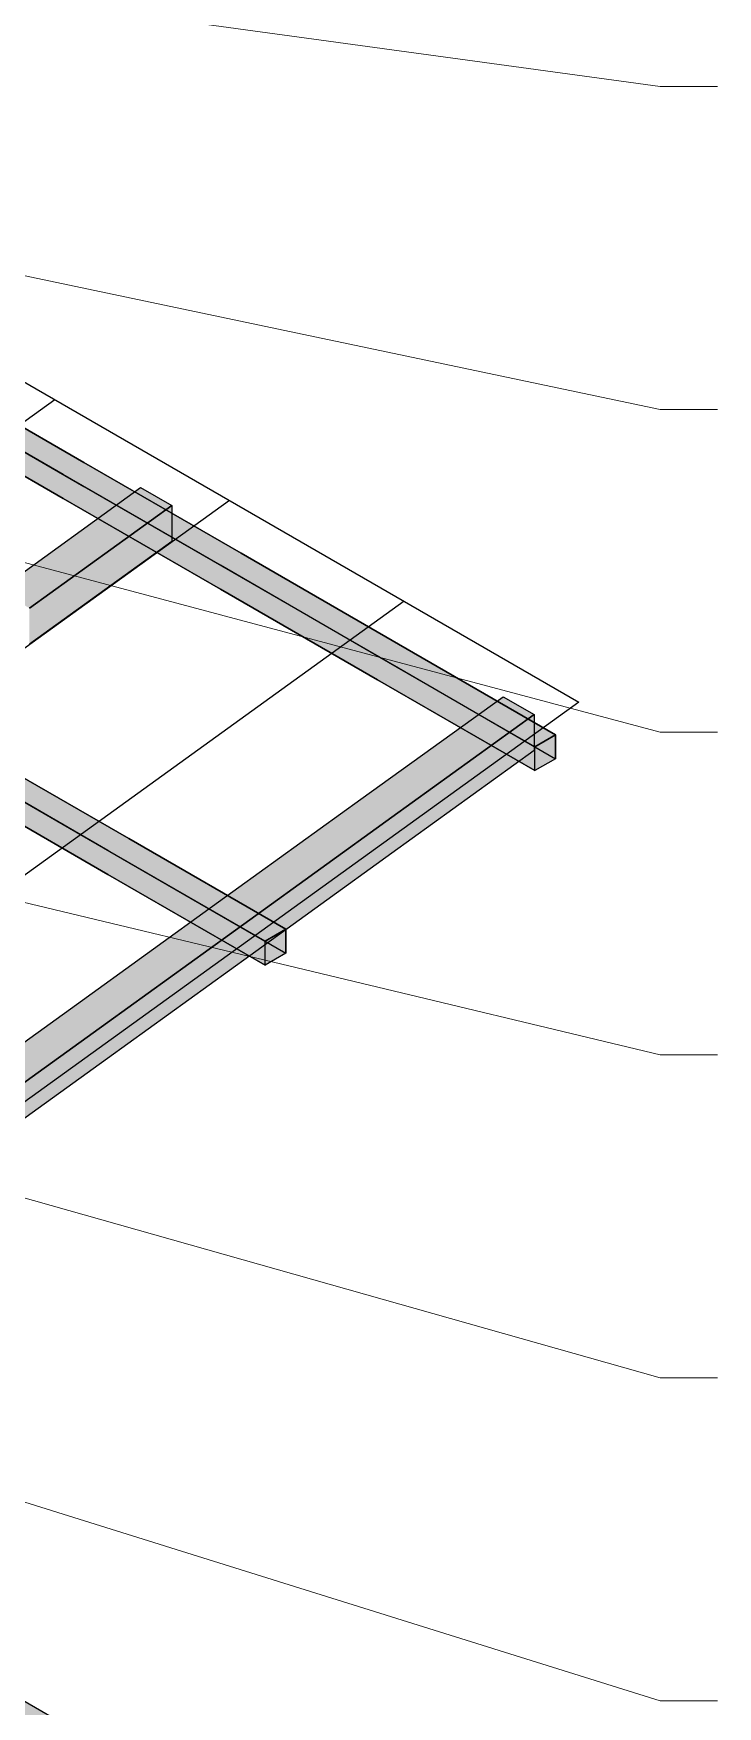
# Model space of a CAD drawing. Header units: metres. Extents: x 0 to 34.2, y 0 to 17.8.
# Drawn here: x 17.172 to 18.6, y 5.062 to 8.557 of the extents above; entities that cross this region are included whole.
import ezdxf

# ---------------------------------------------------------------- set-up
doc = ezdxf.new("R2010")
doc.units = ezdxf.units.M
doc.header["$LTSCALE"] = 0.25
doc.layers.add('ISO-ARISTAS', color=8, linetype='CONTINUOUS')
doc.layers.add('ISO-CONCRETO-SUP', color=254, linetype='CONTINUOUS', true_color=0xe8e8e8)
doc.layers.add('LLAMADAS', color=30, linetype='CONTINUOUS', lineweight=18)

msp = doc.modelspace()

# ---------------------------------------------------------------- linework, layer by layer
at = {"layer": 'ISO-ARISTAS', "color": 250}
for p, q in [((16.6693, 8.1075), (18.3104, 7.16)), ((17.2773, 7.6604), (16.949, 7.8499)), ((16.949, 7.8499), (17.2773, 7.6604)), ((17.234, 7.6354), (16.9057, 7.8249)), ((17.234, 7.6354), (16.9057, 7.8249)), ((16.949, 7.7999), (17.2773, 7.6104)), ((16.949, 7.7999), (17.2773, 7.6104)), ((17.2164, 7.7917), (15.1266, 6.2835)), ((17.234, 7.5854), (16.9057, 7.7749)), ((16.9057, 7.7749), (17.234, 7.5854)), ((17.6055, 7.4709), (17.2773, 7.6604)), ((17.2773, 7.6604), (17.6055, 7.4709)), ((17.5622, 7.4459), (17.234, 7.6354)), ((17.5622, 7.4459), (17.234, 7.6354)), ((17.0986, 7.3939), (17.3956, 7.6082)), ((17.5622, 7.3959), (17.234, 7.5854)), ((17.234, 7.5854), (17.5622, 7.3959)), ((17.2773, 7.6104), (17.6055, 7.4209)), ((17.2773, 7.6104), (17.6055, 7.4209)), ((17.3956, 7.6082), (17.4605, 7.5707)), ((17.5811, 7.5811), (15.4913, 6.073)), ((17.4605, 7.5707), (17.1636, 7.3564)), ((17.1636, 7.3564), (17.4605, 7.5707)), ((17.4605, 7.5707), (17.4605, 7.4957)), ((17.4605, 7.4957), (17.1636, 7.2814)), ((17.8904, 7.2564), (17.5622, 7.4459)), ((17.8904, 7.2564), (17.5622, 7.4459)), ((17.9337, 7.2814), (17.6055, 7.4709)), ((17.6055, 7.4709), (17.9337, 7.2814)), ((17.6055, 7.4209), (17.9337, 7.2314)), ((17.6055, 7.4209), (17.9337, 7.2314)), ((17.8904, 7.2064), (17.5622, 7.3959)), ((17.5622, 7.3959), (17.8904, 7.2064)), ((17.9457, 7.3706), (15.856, 5.8624)), ((18.2619, 7.0919), (17.9337, 7.2814)), ((17.9337, 7.2814), (18.2619, 7.0919)), ((18.2186, 7.0669), (17.8904, 7.2564)), ((18.2186, 7.0669), (17.8904, 7.2564)), ((18.2186, 7.0169), (17.8904, 7.2064)), ((17.8904, 7.2064), (18.2186, 7.0169)), ((17.9337, 7.2314), (18.2619, 7.0419)), ((17.9337, 7.2314), (18.2619, 7.0419)), ((17.8553, 6.9571), (18.1522, 7.1714)), ((18.1522, 7.1714), (18.2172, 7.1339)), ((18.3104, 7.16), (16.2207, 5.6519)), ((18.2172, 7.1339), (17.9202, 6.9196)), ((17.9202, 6.9196), (18.2172, 7.1339)), ((18.2172, 7.1339), (18.2172, 7.0589)), ((17.3708, 6.8751), (17.0426, 7.0646)), ((17.0426, 7.0646), (17.3708, 6.8751)), ((18.2619, 7.0919), (18.2186, 7.0669)), ((18.2186, 7.0669), (18.2619, 7.0919)), ((18.2186, 7.0169), (18.2186, 7.0669)), ((18.2186, 7.0169), (18.2186, 7.0669)), ((18.2619, 7.0419), (18.2619, 7.0919)), ((18.2619, 7.0919), (18.2619, 7.0419)), ((17.3275, 6.8501), (16.9993, 7.0396)), ((17.3275, 6.8501), (16.9993, 7.0396)), ((18.2172, 7.0589), (17.9202, 6.8446)), ((18.2619, 7.0419), (18.2186, 7.0169)), ((18.2619, 7.0419), (18.2186, 7.0169)), ((17.3275, 6.8001), (16.9993, 6.9896)), ((16.9993, 6.9896), (17.3275, 6.8001)), ((17.0426, 7.0146), (17.3708, 6.8251)), ((17.0426, 7.0146), (17.3708, 6.8251)), ((17.5584, 6.7428), (17.8553, 6.9571)), ((17.6233, 6.7053), (17.9202, 6.9196)), ((17.9202, 6.9196), (17.6233, 6.7053)), ((17.6557, 6.6606), (17.3275, 6.8501)), ((17.6557, 6.6606), (17.3275, 6.8501)), ((17.699, 6.6856), (17.3708, 6.8751)), ((17.3708, 6.8751), (17.699, 6.6856)), ((17.3708, 6.8251), (17.699, 6.6356)), ((17.3708, 6.8251), (17.699, 6.6356)), ((17.9202, 6.8446), (17.6233, 6.6303)), ((17.6557, 6.6106), (17.3275, 6.8001)), ((17.3275, 6.8001), (17.6557, 6.6106)), ((17.2614, 6.5285), (17.5584, 6.7428)), ((17.6233, 6.7053), (17.3264, 6.491)), ((17.3264, 6.491), (17.6233, 6.7053)), ((17.699, 6.6856), (17.6557, 6.6606)), ((17.6557, 6.6606), (17.699, 6.6856)), ((17.699, 6.6356), (17.699, 6.6856)), ((17.699, 6.6856), (17.699, 6.6356)), ((17.6557, 6.6106), (17.6557, 6.6606)), ((17.6557, 6.6106), (17.6557, 6.6606)), ((17.6233, 6.6303), (17.3264, 6.416)), ((17.699, 6.6356), (17.6557, 6.6106)), ((17.699, 6.6356), (17.6557, 6.6106)), ((16.9645, 6.3142), (17.2614, 6.5285)), ((17.0295, 6.2767), (17.3264, 6.491)), ((17.3264, 6.491), (17.0295, 6.2767)), ((17.3264, 6.416), (17.0295, 6.2017)), ((16.9048, 5.2166), (17.5754, 4.8294))]:
    msp.add_line(p, q, dxfattribs=at)
at = {"layer": 'ISO-CONCRETO-SUP', "true_color": 0x6b737d}
for points in [[(16.949, 7.8499), (17.2773, 7.6604), (16.9057, 7.8249), (17.234, 7.6354)], [(16.949, 7.7999), (17.2773, 7.6104), (16.9057, 7.7749), (17.234, 7.5854)], [(17.2773, 7.6604), (17.6055, 7.4709), (17.234, 7.6354), (17.5622, 7.4459)], [(17.2773, 7.6104), (17.6055, 7.4209), (17.234, 7.5854), (17.5622, 7.3959)], [(17.6055, 7.4709), (17.9337, 7.2814), (17.5622, 7.4459), (17.8904, 7.2564)], [(17.6055, 7.4209), (17.9337, 7.2314), (17.5622, 7.3959), (17.8904, 7.2064)], [(17.9337, 7.2814), (18.2619, 7.0919), (17.8904, 7.2564), (18.2186, 7.0669)], [(17.9337, 7.2314), (18.2619, 7.0419), (17.8904, 7.2064), (18.2186, 7.0169)], [(17.0426, 7.0646), (17.3708, 6.8751), (16.9993, 7.0396), (17.3275, 6.8501)], [(17.0426, 7.0146), (17.3708, 6.8251), (16.9993, 6.9896), (17.3275, 6.8001)], [(17.3708, 6.8751), (17.699, 6.6856), (17.3275, 6.8501), (17.6557, 6.6606)], [(17.3708, 6.8251), (17.699, 6.6356), (17.3275, 6.8001), (17.6557, 6.6106)]]:
    msp.add_solid(points, dxfattribs=at)
at = {"layer": 'ISO-CONCRETO-SUP', "true_color": 0x616771}
for points in [[(16.949, 7.7999), (17.2773, 7.6104), (16.949, 7.8499), (17.2773, 7.6604)], [(16.9057, 7.7749), (17.234, 7.5854), (16.9057, 7.8249), (17.234, 7.6354)], [(17.2773, 7.6104), (17.6055, 7.4209), (17.2773, 7.6604), (17.6055, 7.4709)], [(17.234, 7.5854), (17.5622, 7.3959), (17.234, 7.6354), (17.5622, 7.4459)], [(17.5622, 7.3959), (17.8904, 7.2064), (17.5622, 7.4459), (17.8904, 7.2564)], [(17.6055, 7.4209), (17.9337, 7.2314), (17.6055, 7.4709), (17.9337, 7.2814)], [(17.9337, 7.2314), (18.2619, 7.0419), (17.9337, 7.2814), (18.2619, 7.0919)], [(17.8904, 7.2064), (18.2186, 7.0169), (17.8904, 7.2564), (18.2186, 7.0669)], [(17.0426, 7.0146), (17.3708, 6.8251), (17.0426, 7.0646), (17.3708, 6.8751)], [(16.9993, 6.9896), (17.3275, 6.8001), (16.9993, 7.0396), (17.3275, 6.8501)], [(17.3275, 6.8001), (17.6557, 6.6106), (17.3275, 6.8501), (17.6557, 6.6606)], [(17.3708, 6.8251), (17.699, 6.6356), (17.3708, 6.8751), (17.699, 6.6856)]]:
    msp.add_solid(points, dxfattribs=at)
at = {"layer": 'ISO-CONCRETO-SUP', "true_color": 0x6e7681}
for points in [[(17.3956, 7.6082), (17.4605, 7.5707), (17.0986, 7.3939), (17.1636, 7.3564)], [(18.1522, 7.1714), (18.2172, 7.1339), (17.8553, 6.9571), (17.9202, 6.9196)], [(17.8553, 6.9571), (17.9202, 6.9196), (17.5584, 6.7428), (17.6233, 6.7053)], [(17.5584, 6.7428), (17.6233, 6.7053), (17.2614, 6.5285), (17.3264, 6.491)], [(17.2614, 6.5285), (17.3264, 6.491), (16.9645, 6.3142), (17.0295, 6.2767)]]:
    msp.add_solid(points, dxfattribs=at)
at = {"layer": 'ISO-CONCRETO-SUP', "true_color": 0x575d65}
for points in [[(17.4605, 7.4957), (17.1636, 7.2814), (17.4605, 7.5707), (17.1636, 7.3564)], [(18.2172, 7.0589), (17.9202, 6.8446), (18.2172, 7.1339), (17.9202, 6.9196)], [(18.2619, 7.0419), (18.2186, 7.0169), (18.2619, 7.0919), (18.2186, 7.0669)], [(17.9202, 6.8446), (17.6233, 6.6303), (17.9202, 6.9196), (17.6233, 6.7053)], [(17.6233, 6.6303), (17.3264, 6.416), (17.6233, 6.7053), (17.3264, 6.491)], [(17.699, 6.6356), (17.6557, 6.6106), (17.699, 6.6856), (17.6557, 6.6606)], [(17.3264, 6.416), (17.0295, 6.2017), (17.3264, 6.491), (17.0295, 6.2767)]]:
    msp.add_solid(points, dxfattribs=at)
at = {"layer": 'ISO-CONCRETO-SUP', "true_color": 0xc9c7c0}
msp.add_solid([(16.9048, 5.2166), (17.5754, 4.8294), (16.3419, 4.8916), (17.0125, 4.5044)], dxfattribs=at)
at = {"layer": 'LLAMADAS'}
for p, q in [((18.48, 7.0973), (8.4464, 9.7742)), ((18.48, 8.4459), (10.2744, 9.5704)), ((18.48, 5.7486), (6.4, 9.1715)), ((18.48, 7.7716), (12.4111, 9.0493)), ((18.48, 6.423), (10.0005, 8.4582)), ((18.6, 8.4459), (18.48, 8.4459)), ((18.6, 7.7716), (18.48, 7.7716)), ((18.6, 7.0973), (18.48, 7.0973)), ((18.6, 6.423), (18.48, 6.423)), ((18.48, 5.0743), (14.5172, 6.3132)), ((18.6, 5.7486), (18.48, 5.7486)), ((18.6, 5.0743), (18.48, 5.0743))]:
    msp.add_line(p, q, dxfattribs=at)

doc.saveas('drawing.dxf')
